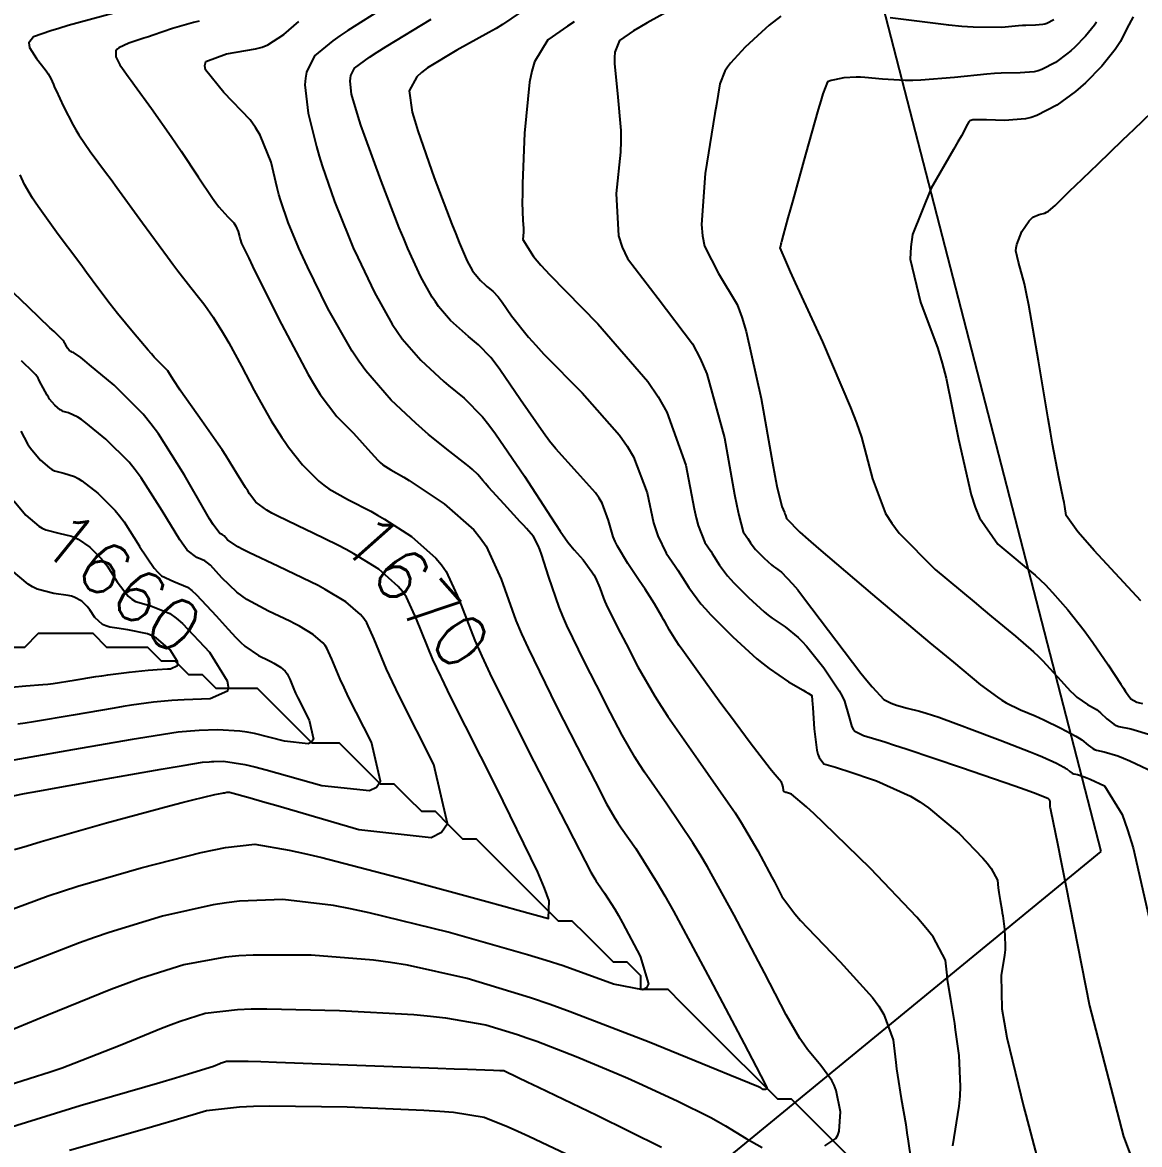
# Model space of a CAD drawing. Header units: metres. Extents: x 837475 to 838479, y 1189012 to 1191015.
# Drawn here: x 837884.8 to 837966.4, y 1190774.6 to 1190856.5 of the extents above; entities that cross this region are included whole.
import ezdxf

# ---------------------------------------------------------------- set-up
doc = ezdxf.new("R2010")
doc.units = ezdxf.units.M
doc.header["$LTSCALE"] = 0.3
for name, color, linetype in [('CORREDORVIA', 70, 'Continuous'), ('COTAS 10', 1, 'Continuous'), ('COTAS INT', 252, 'Continuous'), ('DRENAJE', 5, 'Continuous')]:
    doc.layers.add(name, color=color, linetype=linetype)
doc.styles.get("Standard").update_dxf_attribs({"font": 'simplex.shx'})

msp = doc.modelspace()

# ---------------------------------------------------------------- linework, layer by layer
at = {"layer": 'CORREDORVIA'}
msp.add_lwpolyline([(837910.67578, 1191000.96488), (838157.033, 1190996.193), (838237.174, 1190821.339), (838237.001, 1190602.875), (838240.0305, 1190437.1985), (838223.5365, 1190366.2715), (838212.196, 1190288.9195), (838227.642, 1189916.876), (838080.482, 1189451.8445), (837860.4834, 1189307.12351), (837593.19071, 1189234.39948), (837744.4868, 1189686.6093), (837750.277, 1189933.973), (837710.4905, 1190057.959), (837731.595, 1190134.414), (837885.383, 1190229.429), (837983.18356, 1190344.11971), (837817.55386, 1190502.18733), (837798.03286, 1190660.16958), (837963.57418, 1190795.98182)], close=True, dxfattribs=at)
at = {"layer": 'COTAS 10'}
for points in [[(837891.498, 1190857.179), (837888.17, 1190856.27), (837887.484, 1190856.07), (837886.899, 1190855.894), (837885.638, 1190855.443), (837885.308, 1190855.017), (837885.311, 1190854.855), (837885.355, 1190854.674), (837885.853, 1190853.862), (837886.481, 1190853.069), (837886.606, 1190852.9), (837886.71, 1190852.754), (837886.91, 1190852.406), (837887.089, 1190851.969), (837887.179, 1190851.766), (837887.288, 1190851.527), (837887.827, 1190850.367), (837888.527, 1190849.017), (837888.736, 1190848.658), (837888.951, 1190848.306), (837889.786, 1190847.09), (837890.904, 1190845.578), (837891.298, 1190845.039), (837891.729, 1190844.449), (837893.59, 1190841.884), (837895.41, 1190839.39), (837895.815, 1190838.845), (837896.177, 1190838.363), (837897.128, 1190837.146), (837897.787, 1190836.324), (837897.965, 1190836.091), (837898.141, 1190835.855), (837898.761, 1190834.986), (837899.446, 1190833.898), (837899.663, 1190833.526), (837899.891, 1190833.122), (837900.814, 1190831.408), (837901.754, 1190829.63), (837901.993, 1190829.188), (837902.224, 1190828.766), (837902.982, 1190827.423), (837903.76, 1190826.197), (837904.004, 1190825.849), (837904.259, 1190825.498), (837905.285, 1190824.202), (837906.326, 1190823.155), (837906.472, 1190823.008), (837906.829, 1190822.721), (837907.198, 1190822.454), (837908.636, 1190821.646), (837910.264, 1190820.819), (837910.753, 1190820.539), (837911.259, 1190820.237), (837913.226, 1190818.964), (837915.02, 1190817.401), (837915.417, 1190816.916), (837915.771, 1190816.408), (837916.688, 1190814.388), (837917.856, 1190811.369), (837918.367, 1190810.232), (837918.96, 1190808.965), (837921.782, 1190803.301), (837924.521, 1190797.981), (837925.062, 1190796.93), (837925.508, 1190796.063), (837926.333, 1190794.457), (837926.612, 1190793.974), (837926.714, 1190793.815), (837926.827, 1190793.644), (837927.321, 1190792.937), (837928.064, 1190791.758), (837928.334, 1190791.29), (837928.631, 1190790.761), (837929.933, 1190788.339), (837930.536, 1190786.308), (837930.393, 1190786.025), (837930.114, 1190785.865), (837927.987, 1190786.294), (837924.307, 1190787.618), (837923.051, 1190788.021), (837921.691, 1190788.439), (837915.919, 1190790.082), (837910.147, 1190791.507), (837908.787, 1190791.79), (837907.529, 1190792.023), (837903.845, 1190792.458), (837900.665, 1190792.343), (837899.725, 1190792.23), (837898.759, 1190792.081), (837895.054, 1190791.249), (837891.165, 1190790.069), (837890.082, 1190789.701), (837888.996, 1190789.315), (837885.054, 1190787.771), (837881.495, 1190786.378)], [(837921.154, 1190857.225), (837919.878, 1190856.354), (837919.405, 1190856.068), (837918.88, 1190855.761), (837916.551, 1190854.49), (837914.392, 1190853.181), (837913.973, 1190852.85), (837913.633, 1190852.534), (837913.053, 1190851.508), (837913.292, 1190849.964), (837913.468, 1190849.322), (837913.691, 1190848.587), (837914.895, 1190845.156), (837916.184, 1190841.768), (837916.461, 1190841.059), (837916.704, 1190840.45), (837917.292, 1190839.079), (837917.661, 1190838.424), (837917.766, 1190838.266), (837917.871, 1190838.118), (837918.262, 1190837.669), (837918.642, 1190837.315), (837918.741, 1190837.227), (837918.838, 1190837.143), (837919.165, 1190836.879), (837919.563, 1190836.461), (837919.704, 1190836.281), (837919.858, 1190836.072), (837920.526, 1190835.087), (837921.778, 1190833.515), (837922.3, 1190832.936), (837922.897, 1190832.296), (837925.69, 1190829.464), (837928.419, 1190826.375), (837928.976, 1190825.571), (837929.448, 1190824.79), (837930.435, 1190822.156), (837930.909, 1190819.97), (837931.057, 1190819.47), (837931.211, 1190819.017), (837931.831, 1190817.765), (837932.489, 1190816.799), (837932.669, 1190816.526), (837932.847, 1190816.251), (837933.482, 1190815.239), (837934.354, 1190814.062), (837934.683, 1190813.683), (837935.048, 1190813.282), (837936.683, 1190811.64), (837938.452, 1190810.047), (837938.902, 1190809.677), (837939.336, 1190809.338), (837940.76, 1190808.367), (837941.817, 1190807.744), (837942.019, 1190807.625), (837942.182, 1190807.528), (837942.444, 1190807.37), (837942.478, 1190806.99), (837942.496, 1190806.754), (837942.519, 1190806.461), (837942.635, 1190804.929), (837942.829, 1190803.381), (837942.901, 1190803.078), (837942.981, 1190802.828), (837943.337, 1190802.381), (837944.172, 1190802.133), (837944.554, 1190802.009), (837945.002, 1190801.862), (837947.167, 1190801.131), (837949.67, 1190800.004), (837950.332, 1190799.607), (837950.98, 1190799.172), (837953.208, 1190797.296), (837954.939, 1190795.483), (837955.274, 1190795.089), (837955.546, 1190794.742), (837956.007, 1190793.876), (837956.069, 1190793.31), (837956.09, 1190793.151), (837956.113, 1190792.991), (837956.208, 1190792.407), (837956.322, 1190791.726), (837956.356, 1190791.505), (837956.392, 1190791.27), (837956.528, 1190790.305), (837956.578, 1190789.145), (837956.559, 1190788.787), (837956.526, 1190788.413), (837956.286, 1190786.93), (837956.336, 1190784.485), (837956.485, 1190783.506), (837956.692, 1190782.395), (837957.93, 1190777.289), (837958.076, 1190776.738), (837959.338, 1190771.961)], [(837965.904, 1190856.914), (837965.451, 1190856.052), (837964.988, 1190855.116), (837964.802, 1190854.827), (837964.59, 1190854.524), (837963.617, 1190853.319), (837962.423, 1190852.095), (837962.073, 1190851.78), (837961.713, 1190851.475), (837960.344, 1190850.459), (837958.89, 1190849.709), (837958.478, 1190849.572), (837958.061, 1190849.465), (837956.521, 1190849.335), (837955.212, 1190849.385), (837954.942, 1190849.392), (837954.71, 1190849.396), (837954.206, 1190849.388), (837953.998, 1190849.324), (837953.953, 1190849.294), (837953.914, 1190849.258), (837953.821, 1190849.083), (837953.379, 1190848.238), (837953.121, 1190847.779), (837952.803, 1190847.224), (837951.163, 1190844.407), (837949.811, 1190841.032), (837949.674, 1190840.124), (837949.641, 1190839.228), (837950.379, 1190836.09), (837951.665, 1190832.694), (837951.977, 1190831.635), (837952.27, 1190830.525), (837953.168, 1190826.09), (837954.079, 1190822.011), (837954.38, 1190821.125), (837954.702, 1190820.346), (837956.042, 1190818.411), (837957.356, 1190817.308), (837957.663, 1190817.052), (837957.944, 1190816.818), (837958.753, 1190816.151), (837959.513, 1190815.442), (837959.763, 1190815.181), (837960.031, 1190814.892), (837961.143, 1190813.615), (837962.34, 1190812.109), (837962.662, 1190811.676), (837962.979, 1190811.237), (837964.091, 1190809.591), (837965.005, 1190808.182), (837965.198, 1190807.892), (837965.364, 1190807.645), (837965.748, 1190807.114), (837966.174, 1190806.882), (837966.368, 1190806.824), (837966.594, 1190806.769)], [(837884.214, 1190821.574), (837885.089, 1190820.53), (837886.022, 1190819.738), (837886.281, 1190819.581), (837886.541, 1190819.451), (837887.48, 1190819.204), (837888.402, 1190819.007), (837888.65, 1190818.908), (837888.896, 1190818.79), (837889.758, 1190818.202), (837890.577, 1190817.377), (837890.795, 1190817.109), (837891.009, 1190816.825), (837891.749, 1190815.655), (837892.561, 1190814.61), (837892.82, 1190814.404), (837893.094, 1190814.234), (837894.206, 1190813.919), (837895.595, 1190813.348), (837896.044, 1190813.017), (837896.521, 1190812.61), (837898.475, 1190810.516), (837899.786, 1190808.423), (837899.857, 1190808.018), (837899.801, 1190807.688), (837898.544, 1190807.127), (837896.642, 1190807.046), (837896.179, 1190807.019), (837895.744, 1190806.99), (837894.402, 1190806.873), (837892.796, 1190806.65), (837892.195, 1190806.556), (837891.525, 1190806.447), (837888.539, 1190805.937), (837885.639, 1190805.449), (837885.024, 1190805.353), (837884.49, 1190805.275)]]:
    msp.add_lwpolyline(points, dxfattribs=at)
at = {"layer": 'COTAS INT'}
for points in [[(837932.981, 1190857.887), (837930.425, 1190856.467), (837929.891, 1190856.157), (837929.434, 1190855.884), (837928.412, 1190855.196), (837928.071, 1190854.325), (837928.042, 1190853.936), (837928.041, 1190853.483), (837928.277, 1190851.313), (837928.518, 1190848.618), (837928.52, 1190847.833), (837928.494, 1190847.033), (837928.17, 1190844.004), (837928.333, 1190840.921), (837928.614, 1190840.087), (837928.999, 1190839.26), (837931.241, 1190836.342), (837933.753, 1190833.041), (837934.307, 1190831.973), (837934.801, 1190830.839), (837936.074, 1190826.183), (837936.817, 1190822.031), (837936.977, 1190821.213), (837937.117, 1190820.539), (837937.455, 1190819.304), (837937.66, 1190819.003), (837937.716, 1190818.918), (837937.772, 1190818.832), (837937.969, 1190818.517), (837938.241, 1190818.15), (837938.343, 1190818.032), (837938.457, 1190817.907), (837938.967, 1190817.395), (837939.518, 1190816.899), (837939.658, 1190816.784), (837939.793, 1190816.678), (837940.237, 1190816.376), (837941.054, 1190815.523), (837941.424, 1190815.071), (837941.857, 1190814.525), (837946.038, 1190809.003), (837946.478, 1190808.448), (837946.856, 1190807.986), (837947.714, 1190807.081), (837948.256, 1190806.795), (837948.434, 1190806.724), (837948.625, 1190806.655), (837949.419, 1190806.435), (837950.304, 1190806.211), (837950.553, 1190806.141), (837950.804, 1190806.068), (837951.723, 1190805.773), (837952.977, 1190805.324), (837953.438, 1190805.153), (837953.948, 1190804.962), (837956.205, 1190804.104), (837958.404, 1190803.246), (837958.878, 1190803.054), (837959.294, 1190802.882), (837960.31, 1190802.428), (837960.847, 1190802.138), (837960.96, 1190802.07), (837961.058, 1190802.007), (837961.285, 1190801.824), (837961.449, 1190801.697), (837961.507, 1190801.67), (837961.571, 1190801.645), (837961.847, 1190801.585), (837962.339, 1190801.436), (837962.539, 1190801.356), (837962.766, 1190801.259), (837963.814, 1190800.768), (837965.118, 1190798.674), (837965.505, 1190797.567), (837965.904, 1190796.231), (837967.442, 1190789.502)], [(837911.283, 1190857.609), (837908.591, 1190855.925), (837908.002, 1190855.525), (837907.481, 1190855.155), (837906.163, 1190854.058), (837905.557, 1190852.863), (837905.485, 1190852.431), (837905.455, 1190851.955), (837905.689, 1190849.871), (837906.292, 1190847.441), (837906.493, 1190846.746), (837906.71, 1190846.042), (837907.617, 1190843.423), (837908.673, 1190840.773), (837908.984, 1190840.05), (837909.303, 1190839.332), (837910.521, 1190836.777), (837911.814, 1190834.484), (837912.18, 1190833.932), (837912.55, 1190833.414), (837913.916, 1190831.841), (837915.246, 1190830.601), (837915.593, 1190830.294), (837915.932, 1190830.002), (837917.078, 1190829.076), (837918.415, 1190827.699), (837918.873, 1190827.123), (837919.369, 1190826.462), (837921.477, 1190823.371), (837923.395, 1190820.416), (837923.771, 1190819.842), (837924.08, 1190819.373), (837924.633, 1190818.56), (837924.875, 1190818.284), (837924.986, 1190818.155), (837925.117, 1190818.002), (837925.753, 1190817.259), (837926.406, 1190816.402), (837926.549, 1190816.178), (837926.674, 1190815.961), (837926.989, 1190815.222), (837927.253, 1190814.465), (837927.347, 1190814.236), (837927.451, 1190813.998), (837927.899, 1190813.068), (837928.491, 1190811.916), (837928.685, 1190811.538), (837928.891, 1190811.134), (837929.744, 1190809.464), (837930.991, 1190807.306), (837931.446, 1190806.594), (837931.948, 1190805.833), (837934.156, 1190802.674), (837936.358, 1190799.538), (837936.856, 1190798.791), (837937.306, 1190798.097), (837938.526, 1190796.032), (837939.343, 1190794.474), (837939.538, 1190794.1), (837939.721, 1190793.751), (837940.269, 1190792.699), (837941.204, 1190791.427), (837941.631, 1190790.939), (837942.129, 1190790.392), (837944.534, 1190787.928), (837946.878, 1190785.319), (837947.338, 1190784.681), (837947.716, 1190784.079), (837948.4, 1190782.212), (837948.581, 1190780.567), (837948.642, 1190780.105), (837948.708, 1190779.641), (837948.987, 1190777.944), (837949.307, 1190776.039), (837949.4, 1190775.444), (837949.494, 1190774.82), (837949.849, 1190772.32)], [(837897.734, 1190856.587), (837897.317, 1190856.492), (837895.798, 1190856.055), (837894.378, 1190855.581), (837894.023, 1190855.464), (837893.685, 1190855.352), (837892.606, 1190854.996), (837891.869, 1190854.65), (837891.747, 1190854.545), (837891.66, 1190854.436), (837891.643, 1190854.006), (837891.848, 1190853.596), (837891.901, 1190853.499), (837891.952, 1190853.41), (837892.124, 1190853.147), (837892.548, 1190852.567), (837892.758, 1190852.277), (837893.009, 1190851.932), (837894.249, 1190850.218), (837895.687, 1190848.189), (837896.063, 1190847.645), (837896.428, 1190847.108), (837897.664, 1190845.233), (837898.706, 1190843.676), (837898.95, 1190843.34), (837899.174, 1190843.044), (837899.82, 1190842.319), (837900.252, 1190841.876), (837900.342, 1190841.758), (837900.418, 1190841.642), (837900.586, 1190841.241), (837900.674, 1190840.873), (837900.7, 1190840.777), (837900.727, 1190840.685), (837900.831, 1190840.374), (837901.346, 1190839.291), (837901.631, 1190838.712), (837901.978, 1190838.012), (837903.75, 1190834.475), (837905.693, 1190830.809), (837906.148, 1190830.028), (837906.567, 1190829.349), (837907.782, 1190827.74), (837908.724, 1190826.796), (837908.971, 1190826.535), (837909.212, 1190826.275), (837910.033, 1190825.34), (837910.769, 1190824.541), (837910.957, 1190824.368), (837911.137, 1190824.215), (837911.731, 1190823.834), (837912.661, 1190823.302), (837913.053, 1190823.054), (837913.503, 1190822.763), (837915.616, 1190821.346), (837917.772, 1190819.467), (837918.249, 1190818.885), (837918.673, 1190818.275), (837919.775, 1190815.848), (837920.86, 1190812.839), (837921.274, 1190811.862), (837921.737, 1190810.824), (837923.821, 1190806.557), (837925.844, 1190802.626), (837926.269, 1190801.8), (837926.636, 1190801.087), (837927.47, 1190799.459), (837928.072, 1190798.418), (837928.291, 1190798.074), (837928.534, 1190797.707), (837929.599, 1190796.183), (837931.172, 1190793.698), (837931.734, 1190792.725), (837932.351, 1190791.628), (837935.036, 1190786.64), (837937.508, 1190781.932), (837938.386, 1190780.259), (837939.085, 1190778.926), (837939.163, 1190778.725), (837939.166, 1190778.686), (837939.162, 1190778.654), (837939.082, 1190778.597), (837938.965, 1190778.598), (837938.937, 1190778.602), (837938.911, 1190778.607), (837938.835, 1190778.641), (837938.757, 1190778.689), (837938.73, 1190778.704), (837938.7, 1190778.72), (837938.573, 1190778.784), (837937.26, 1190779.326), (837936.482, 1190779.643), (837935.525, 1190780.033), (837930.574, 1190782.047), (837924.813, 1190784.274), (837923.344, 1190784.799), (837921.931, 1190785.284), (837917.286, 1190786.704), (837912.934, 1190787.672), (837911.706, 1190787.872), (837910.467, 1190788.043), (837905.907, 1190788.414), (837901.667, 1190788.415), (837900.629, 1190788.352), (837899.651, 1190788.263), (837896.61, 1190787.711), (837893.461, 1190786.7), (837892.414, 1190786.32), (837891.292, 1190785.897), (837886.61, 1190784.008), (837882.365, 1190782.25)], [(837943.394, 1190774.486), (837944.212, 1190775.022), (837944.355, 1190775.271), (837944.461, 1190775.562), (837944.542, 1190776.976), (837944.227, 1190778.527), (837944.084, 1190778.905), (837943.917, 1190779.261), (837943.109, 1190780.361), (837942.135, 1190781.51), (837941.863, 1190781.896), (837941.589, 1190782.312), (837940.588, 1190784.06), (837939.391, 1190786.356), (837938.992, 1190787.118), (837938.565, 1190787.934), (837936.781, 1190791.336), (837934.828, 1190794.863), (837934.295, 1190795.758), (837933.765, 1190796.618), (837931.878, 1190799.429), (837930.241, 1190801.77), (837929.868, 1190802.334), (837929.531, 1190802.862), (837928.607, 1190804.462), (837927.763, 1190806.11), (837927.477, 1190806.669), (837927.168, 1190807.271), (837925.86, 1190809.812), (837924.574, 1190812.481), (837924.277, 1190813.164), (837924.007, 1190813.821), (837923.248, 1190815.992), (837922.719, 1190817.674), (837922.594, 1190818.023), (837922.478, 1190818.322), (837922.135, 1190818.983), (837921.636, 1190819.545), (837921.421, 1190819.782), (837921.174, 1190820.055), (837920.004, 1190821.333), (837918.865, 1190822.584), (837918.637, 1190822.839), (837918.447, 1190823.055), (837918.077, 1190823.503), (837917.689, 1190823.875), (837917.488, 1190824.042), (837917.246, 1190824.237), (837916.035, 1190825.174), (837914.478, 1190826.431), (837914.019, 1190826.827), (837913.548, 1190827.245), (837911.743, 1190828.928), (837909.889, 1190831.062), (837909.387, 1190831.764), (837908.89, 1190832.515), (837907.136, 1190835.626), (837905.641, 1190838.672), (837905.308, 1190839.381), (837905.009, 1190840.032), (837904.224, 1190841.898), (837903.694, 1190843.479), (837903.556, 1190843.95), (837903.423, 1190844.435), (837902.977, 1190846.308), (837902.195, 1190848.283), (837901.851, 1190848.833), (837901.45, 1190849.383), (837899.54, 1190851.382), (837898.187, 1190853.038), (837898.137, 1190853.373), (837898.229, 1190853.654), (837899.733, 1190854.223), (837901.847, 1190854.569), (837902.323, 1190854.711), (837902.751, 1190854.872), (837903.902, 1190855.616), (837904.999, 1190856.569)], [(837952.749, 1190774.481), (837953.217, 1190777.378), (837953.282, 1190778.108), (837953.32, 1190778.807), (837953.221, 1190781.072), (837952.955, 1190782.956), (837952.886, 1190783.415), (837952.82, 1190783.846), (837952.598, 1190785.176), (837952.411, 1190786.316), (837952.366, 1190786.628), (837952.325, 1190786.938), (837952.203, 1190788.044), (837951.304, 1190789.734), (837950.773, 1190790.412), (837950.12, 1190791.182), (837946.74, 1190794.721), (837943.312, 1190798.069), (837942.628, 1190798.718), (837942.059, 1190799.247), (837940.962, 1190800.152), (837940.671, 1190800.25), (837940.611, 1190800.27), (837940.56, 1190800.286), (837940.448, 1190800.32), (837940.4, 1190800.38), (837940.389, 1190800.414), (837940.38, 1190800.455), (837940.353, 1190800.664), (837940.299, 1190800.906), (837940.272, 1190800.968), (837940.24, 1190801.028), (837940.077, 1190801.226), (837939.634, 1190801.75), (837939.424, 1190802.015), (837939.176, 1190802.333), (837937.966, 1190803.916), (837936.51, 1190805.858), (837936.107, 1190806.402), (837935.703, 1190806.948), (837934.247, 1190808.944), (837933.028, 1190810.658), (837932.774, 1190811.026), (837932.556, 1190811.349), (837932.072, 1190812.132), (837931.751, 1190812.722), (837931.636, 1190812.922), (837931.51, 1190813.139), (837930.959, 1190814.056), (837930.282, 1190815.129), (837930.075, 1190815.444), (837929.861, 1190815.767), (837929.018, 1190816.996), (837928.259, 1190818.257), (837928.096, 1190818.599), (837927.955, 1190818.939), (837927.616, 1190820.142), (837927.145, 1190821.397), (837926.921, 1190821.769), (837926.655, 1190822.152), (837925.355, 1190823.624), (837923.762, 1190825.379), (837923.312, 1190825.939), (837922.858, 1190826.533), (837921.185, 1190828.947), (837919.681, 1190831.163), (837919.334, 1190831.631), (837919.017, 1190832.037), (837918.122, 1190832.977), (837917.385, 1190833.573), (837917.167, 1190833.76), (837916.944, 1190833.958), (837916.089, 1190834.755), (837915.211, 1190835.766), (837914.973, 1190836.099), (837914.738, 1190836.454), (837913.906, 1190837.928), (837912.966, 1190839.992), (837912.661, 1190840.719), (837912.337, 1190841.514), (837911.009, 1190844.947), (837909.796, 1190848.274), (837909.545, 1190849.002), (837909.33, 1190849.645), (837908.861, 1190851.271), (837908.755, 1190852.219), (837908.769, 1190852.436), (837908.801, 1190852.632), (837909.077, 1190853.176), (837910.177, 1190853.974), (837910.73, 1190854.331), (837911.39, 1190854.748), (837914.67, 1190856.742)], [(837925.108, 1190856.551), (837924.61, 1190856.236), (837923.176, 1190855.228), (837922.216, 1190853.629), (837922.017, 1190852.943), (837921.847, 1190852.151), (837921.473, 1190848.412), (837921.342, 1190844.743), (837921.325, 1190843.994), (837921.316, 1190843.362), (837921.353, 1190842.047), (837921.41, 1190841.496), (837921.413, 1190841.346), (837921.412, 1190841.197), (837921.362, 1190840.667), (837922.15, 1190839.404), (837922.677, 1190838.793), (837923.338, 1190838.068), (837926.839, 1190834.504), (837930.484, 1190830.301), (837931.235, 1190829.172), (837931.875, 1190828.06), (837933.254, 1190824.17), (837933.863, 1190821), (837934.017, 1190820.342), (837934.164, 1190819.778), (837934.643, 1190818.534), (837935.075, 1190817.901), (837935.192, 1190817.722), (837935.309, 1190817.541), (837935.726, 1190816.878), (837936.298, 1190816.106), (837936.513, 1190815.858), (837936.753, 1190815.594), (837937.825, 1190814.517), (837938.985, 1190813.473), (837939.28, 1190813.231), (837939.565, 1190813.008), (837940.498, 1190812.371), (837941.457, 1190811.604), (837941.758, 1190811.299), (837942.073, 1190810.954), (837943.338, 1190809.375), (837944.448, 1190807.714), (837944.666, 1190807.317), (837944.845, 1190806.948), (837945.167, 1190805.845), (837945.372, 1190805.067), (837945.476, 1190804.904), (837945.601, 1190804.763), (837946.226, 1190804.443), (837947.784, 1190803.979), (837948.497, 1190803.749), (837949.333, 1190803.473), (837953.371, 1190802.11), (837957.281, 1190800.761), (837958.035, 1190800.495), (837958.648, 1190800.276), (837959.677, 1190799.871), (837959.759, 1190799.785), (837959.775, 1190799.766), (837959.788, 1190799.75), (837959.81, 1190799.708), (837959.813, 1190799.681), (837959.814, 1190799.674), (837959.815, 1190799.666), (837959.819, 1190799.638), (837959.825, 1190799.606), (837959.826, 1190799.595), (837959.828, 1190799.584), (837959.835, 1190799.538), (837959.837, 1190799.483), (837959.836, 1190799.466), (837959.835, 1190799.448), (837959.823, 1190799.378), (837959.826, 1190799.261), (837959.833, 1190799.215), (837959.842, 1190799.162), (837959.901, 1190798.919), (837960.38, 1190796.567), (837960.654, 1190795.185), (837960.99, 1190793.486), (837962.716, 1190784.71), (837965.216, 1190775.157), (837966.04, 1190772.968)], [(837940.203, 1190856.966), (837939.35, 1190856.296), (837939.075, 1190856.061), (837938.783, 1190855.804), (837937.59, 1190854.697), (837936.514, 1190853.529), (837936.297, 1190853.233), (837936.114, 1190852.95), (837935.744, 1190852.03), (837935.494, 1190850.513), (837935.386, 1190849.855), (837935.262, 1190849.093), (837934.677, 1190845.478), (837934.404, 1190841.749), (837934.476, 1190840.915), (837934.613, 1190840.166), (837935.642, 1190838.18), (837936.999, 1190835.914), (837937.343, 1190834.989), (837937.672, 1190833.935), (837938.746, 1190829.056), (837939.578, 1190824.363), (837939.755, 1190823.427), (837939.91, 1190822.649), (837940.276, 1190821.152), (837940.457, 1190820.732), (837940.494, 1190820.633), (837940.527, 1190820.542), (837940.597, 1190820.276), (837941.583, 1190819.295), (837942.193, 1190818.753), (837942.948, 1190818.094), (837946.89, 1190814.738), (837951.076, 1190811.219), (837951.985, 1190810.458), (837952.785, 1190809.79), (837954.773, 1190808.145), (837956, 1190807.232), (837956.32, 1190807.025), (837956.632, 1190806.837), (837957.689, 1190806.324), (837958.752, 1190805.885), (837959.067, 1190805.744), (837959.391, 1190805.594), (837960.637, 1190804.984), (837961.738, 1190804.389), (837961.971, 1190804.249), (837962.172, 1190804.12), (837962.638, 1190803.745), (837962.974, 1190803.484), (837963.094, 1190803.427), (837963.224, 1190803.377), (837963.792, 1190803.253), (837964.801, 1190802.948), (837965.211, 1190802.783), (837965.677, 1190802.584), (837967.83, 1190801.576)], [(837963.232, 1190856.517), (837963.09, 1190856.313), (837962.435, 1190855.502), (837961.631, 1190854.678), (837961.395, 1190854.466), (837961.153, 1190854.261), (837960.231, 1190853.577), (837959.253, 1190853.072), (837958.975, 1190852.98), (837958.695, 1190852.908), (837957.658, 1190852.82), (837956.281, 1190852.798), (837955.786, 1190852.768), (837955.242, 1190852.727), (837952.865, 1190852.492), (837950.417, 1190852.287), (837949.828, 1190852.265), (837949.277, 1190852.258), (837947.609, 1190852.36), (837946.314, 1190852.495), (837945.998, 1190852.51), (837945.702, 1190852.515), (837944.786, 1190852.449), (837944.121, 1190852.324), (837943.983, 1190852.292), (837943.864, 1190852.261), (837943.599, 1190852.158), (837943.27, 1190851.288), (837943.11, 1190850.774), (837942.921, 1190850.142), (837941.993, 1190846.871), (837941.062, 1190843.509), (837940.872, 1190842.818), (837940.711, 1190842.232), (837940.372, 1190840.985), (837940.249, 1190840.516), (837940.224, 1190840.421), (837940.203, 1190840.34), (837940.159, 1190840.174), (837940.141, 1190840.113), (837940.136, 1190840.098), (837940.13, 1190840.084), (837940.111, 1190840.044), (837940.576, 1190838.971), (837940.876, 1190838.307), (837941.251, 1190837.483), (837943.226, 1190833.183), (837945.283, 1190828.402), (837945.71, 1190827.275), (837946.076, 1190826.233), (837946.882, 1190823.183), (837947.831, 1190820.653), (837948.286, 1190819.939), (837948.825, 1190819.22), (837951.466, 1190816.574), (837954.3, 1190814.195), (837954.961, 1190813.643), (837955.568, 1190813.138), (837957.312, 1190811.702), (837958.631, 1190810.554), (837958.969, 1190810.232), (837959.296, 1190809.907), (837960.381, 1190808.717), (837961.332, 1190807.678), (837961.574, 1190807.449), (837961.808, 1190807.244), (837962.578, 1190806.717), (837963.227, 1190806.335), (837963.385, 1190806.223), (837963.534, 1190806.107), (837963.991, 1190805.665), (837964.5, 1190805.27), (837964.68, 1190805.185), (837964.878, 1190805.109), (837965.736, 1190804.922), (837967.264, 1190804.46)], [(837960.119, 1190856.695), (837959.615, 1190856.435), (837959.473, 1190856.388), (837959.328, 1190856.351), (837958.795, 1190856.306), (837958.086, 1190856.294), (837957.832, 1190856.279), (837957.551, 1190856.257), (837956.328, 1190856.137), (837954.232, 1190856.149), (837953.401, 1190856.213), (837952.461, 1190856.302), (837948.164, 1190856.84)], [(837966.475, 1190814.283), (837963.061, 1190817.96), (837962.407, 1190818.695), (837961.879, 1190819.307), (837961.027, 1190820.495), (837960.928, 1190821.163), (837960.876, 1190821.446), (837960.813, 1190821.773), (837960.495, 1190823.308), (837960.03, 1190825.716), (837959.873, 1190826.592), (837959.705, 1190827.559), (837958.997, 1190831.81), (837958.295, 1190835.859), (837958.129, 1190836.699), (837957.977, 1190837.417), (837957.532, 1190838.997), (837957.352, 1190839.818), (837957.366, 1190840.057), (837957.409, 1190840.302), (837957.793, 1190841.232), (837958.329, 1190842.011), (837958.466, 1190842.16), (837958.599, 1190842.281), (837959.039, 1190842.48), (837959.469, 1190842.589), (837959.595, 1190842.653), (837959.723, 1190842.733), (837960.213, 1190843.142), (837961.005, 1190843.916), (837961.324, 1190844.225), (837961.686, 1190844.576), (837963.355, 1190846.184), (837965.144, 1190847.902), (837965.583, 1190848.322), (837965.996, 1190848.717), (837967.284, 1190849.944)], [(837883.499, 1190791.534), (837886.7, 1190792.732), (837887.749, 1190793.081), (837888.868, 1190793.437), (837893.499, 1190794.786), (837897.867, 1190795.9), (837898.821, 1190796.107), (837899.663, 1190796.272), (837901.784, 1190796.502), (837904.314, 1190796.077), (837905.416, 1190795.829), (837906.692, 1190795.524), (837912.747, 1190793.948), (837918.731, 1190792.323), (837919.962, 1190791.987), (837921.007, 1190791.701), (837923.244, 1190791.076), (837923.282, 1190792.368), (837922.942, 1190793.29), (837922.45, 1190794.456), (837919.404, 1190800.704), (837916.058, 1190807.35), (837915.442, 1190808.632), (837915.376, 1190808.767), (837914.799, 1190810.001), (837913.601, 1190812.928), (837912.868, 1190814.542), (837912.586, 1190814.947), (837912.269, 1190815.334), (837910.836, 1190816.583), (837909.016, 1190817.712), (837908.454, 1190818.024), (837907.867, 1190818.335), (837905.999, 1190819.238), (837905.541, 1190819.458), (837903.463, 1190820.45), (837903.032, 1190820.679), (837902.665, 1190820.889), (837901.864, 1190821.482), (837901.417, 1190822.087), (837901.273, 1190822.304), (837901.12, 1190822.542), (837900.493, 1190823.581), (837899.683, 1190824.886), (837899.414, 1190825.293), (837899.126, 1190825.719), (837897.924, 1190827.422), (837896.797, 1190828.999), (837896.556, 1190829.346), (837896.346, 1190829.655), (837895.844, 1190830.445), (837895.53, 1190830.938), (837895.439, 1190831.059), (837895.346, 1190831.173), (837894.992, 1190831.528), (837894.452, 1190832.071), (837894.242, 1190832.304), (837894.005, 1190832.573), (837892.928, 1190833.842), (837891.782, 1190835.245), (837891.501, 1190835.599), (837891.236, 1190835.937), (837890.41, 1190837.035), (837889.516, 1190838.257), (837889.208, 1190838.673), (837888.874, 1190839.123), (837887.449, 1190841.033), (837886.099, 1190842.887), (837885.812, 1190843.303), (837885.563, 1190843.676), (837884.978, 1190844.673), (837884.663, 1190845.39)], [(837884.254, 1190796.108), (837885.172, 1190796.394), (837886.211, 1190796.707), (837890.969, 1190798.056), (837895.555, 1190799.303), (837896.486, 1190799.55), (837897.269, 1190799.755), (837898.873, 1190800.144), (837899.4, 1190800.236), (837899.505, 1190800.254), (837899.593, 1190800.269), (837899.759, 1190800.296), (837899.817, 1190800.301), (837899.836, 1190800.302), (837899.941, 1190800.307), (837901.445, 1190799.89), (837902.361, 1190799.626), (837903.493, 1190799.298), (837909.384, 1190797.575), (837914.666, 1190797), (837915.414, 1190797.395), (837915.852, 1190798.03), (837914.853, 1190802.327), (837912.351, 1190807.297), (837911.841, 1190808.357), (837911.41, 1190809.279), (837910.514, 1190811.468), (837909.966, 1190812.675), (837909.755, 1190812.978), (837909.518, 1190813.268), (837908.446, 1190814.201), (837906.937, 1190815.112), (837906.424, 1190815.387), (837905.869, 1190815.672), (837903.522, 1190816.785), (837901.361, 1190817.801), (837900.924, 1190818.025), (837900.556, 1190818.224), (837899.81, 1190818.737), (837899.546, 1190819.022), (837899.482, 1190819.077), (837899.422, 1190819.122), (837899.237, 1190819.199), (837898.746, 1190819.856), (837898.493, 1190820.267), (837898.19, 1190820.776), (837896.669, 1190823.442), (837894.752, 1190826.467), (837894.199, 1190827.203), (837893.635, 1190827.896), (837891.518, 1190830.03), (837889.738, 1190831.517), (837889.387, 1190831.802), (837889.098, 1190832.031), (837888.568, 1190832.401), (837888.439, 1190832.434), (837888.404, 1190832.452), (837888.369, 1190832.474), (837888.241, 1190832.582), (837888.121, 1190832.724), (837888.091, 1190832.768), (837888.061, 1190832.813), (837887.965, 1190832.988), (837887.885, 1190833.148), (837887.866, 1190833.183), (837887.848, 1190833.214), (837887.795, 1190833.293), (837887.381, 1190833.695), (837887.136, 1190833.93), (837886.834, 1190834.219), (837885.271, 1190835.707), (837883.668, 1190837.252)], [(837884.146, 1190800.042), (837884.984, 1190800.206), (837885.952, 1190800.39), (837890.523, 1190801.214), (837894.96, 1190801.988), (837895.842, 1190802.14), (837896.575, 1190802.264), (837897.973, 1190802.488), (837898.464, 1190802.531), (837898.624, 1190802.541), (837898.796, 1190802.551), (837899.504, 1190802.581), (837901.078, 1190802.324), (837901.794, 1190802.153), (837902.633, 1190801.938), (837906.678, 1190800.801), (837910.178, 1190800.42), (837910.674, 1190800.682), (837910.964, 1190801.103), (837910.303, 1190803.95), (837908.644, 1190807.244), (837908.306, 1190807.946), (837908.02, 1190808.558), (837907.426, 1190810.009), (837907.063, 1190810.808), (837906.923, 1190811.009), (837906.766, 1190811.201), (837906.056, 1190811.82), (837905.056, 1190812.423), (837904.716, 1190812.606), (837904.348, 1190812.795), (837902.793, 1190813.532), (837901.217, 1190814.38), (837900.836, 1190814.638), (837900.48, 1190814.907), (837899.394, 1190815.962), (837898.548, 1190816.872), (837898.343, 1190817.048), (837898.15, 1190817.192), (837897.56, 1190817.439), (837896.862, 1190817.982), (837896.602, 1190818.312), (837896.313, 1190818.721), (837895.029, 1190820.846), (837893.504, 1190823.253), (837893.064, 1190823.839), (837892.616, 1190824.389), (837890.931, 1190826.087), (837889.457, 1190827.275), (837889.142, 1190827.504), (837888.866, 1190827.69), (837888.205, 1190828.002), (837887.806, 1190828.106), (837887.696, 1190828.162), (837887.586, 1190828.228), (837887.19, 1190828.564), (837886.819, 1190829.008), (837886.724, 1190829.142), (837886.633, 1190829.281), (837886.334, 1190829.826), (837886.086, 1190830.322), (837886.026, 1190830.431), (837885.971, 1190830.527), (837885.806, 1190830.772), (837885.32, 1190831.26), (837885.063, 1190831.51), (837884.752, 1190831.809)], [(837884.703, 1190826.663), (837885.205, 1190825.749), (837885.357, 1190825.516), (837885.516, 1190825.291), (837886.14, 1190824.547), (837886.804, 1190823.983), (837886.989, 1190823.871), (837887.174, 1190823.778), (837887.842, 1190823.603), (837888.634, 1190823.348), (837888.896, 1190823.206), (837889.177, 1190823.032), (837890.345, 1190822.144), (837891.596, 1190820.883), (837891.929, 1190820.474), (837892.256, 1190820.039), (837893.377, 1190818.271), (837893.389, 1190818.251), (837894.437, 1190816.666), (837894.711, 1190816.358), (837894.978, 1190816.108), (837895.883, 1190815.679), (837896.879, 1190815.262), (837897.204, 1190815.02), (837897.55, 1190814.722), (837898.977, 1190813.187), (837899.843, 1190812.218), (837900.403, 1190811.589), (837900.748, 1190811.251), (837901.072, 1190810.958), (837902.064, 1190810.279), (837902.828, 1190809.917), (837903.008, 1190809.824), (837903.175, 1190809.735), (837903.666, 1190809.438), (837904.015, 1190809.134), (837904.092, 1190809.04), (837904.161, 1190808.941), (837904.339, 1190808.549), (837904.631, 1190807.836), (837904.771, 1190807.536), (837904.937, 1190807.191), (837905.752, 1190805.574), (837906.077, 1190804.175), (837905.934, 1190803.968), (837905.691, 1190803.84), (837903.972, 1190804.027), (837901.773, 1190804.578), (837901.228, 1190804.679), (837900.71, 1190804.758), (837899.067, 1190804.855), (837897.735, 1190804.799), (837897.413, 1190804.781), (837897.11, 1190804.761), (837896.188, 1190804.68), (837894.525, 1190804.429), (837893.756, 1190804.302), (837892.853, 1190804.149), (837888.48, 1190803.391), (837884.201, 1190802.648)], [(837884.028, 1190807.976), (837885.091, 1190808.076), (837886.317, 1190808.16), (837886.69, 1190808.201), (837887.077, 1190808.249), (837888.598, 1190808.484), (837890.197, 1190808.745), (837890.634, 1190808.81), (837891.068, 1190808.871), (837892.616, 1190809.065), (837894.013, 1190809.208), (837894.353, 1190809.238), (837894.671, 1190809.263), (837895.431, 1190809.307), (837895.649, 1190809.319), (837896.157, 1190809.546), (837896.18, 1190809.68), (837896.151, 1190809.844), (837895.621, 1190810.691), (837894.621, 1190811.553), (837894.296, 1190811.726), (837893.95, 1190811.871), (837892.528, 1190812.159), (837891.731, 1190812.281), (837891.21, 1190812.36), (837890.929, 1190812.45), (837890.685, 1190812.555), (837890.109, 1190813.06), (837889.761, 1190813.611), (837889.66, 1190813.745), (837889.557, 1190813.871), (837889.172, 1190814.259), (837888.615, 1190814.547), (837888.405, 1190814.61), (837888.17, 1190814.666), (837887.117, 1190814.805), (837885.908, 1190815.123), (837885.574, 1190815.29), (837885.24, 1190815.493), (837884.039, 1190816.512)], [(837883.789, 1190778.914), (837886.847, 1190779.879), (837887.725, 1190780.187), (837888.618, 1190780.513), (837891.954, 1190781.835), (837894.991, 1190783.068), (837895.695, 1190783.337), (837896.338, 1190783.575), (837898.165, 1190784.174), (837900.543, 1190784.444), (837901.533, 1190784.475), (837902.669, 1190784.487), (837907.969, 1190784.37), (837913.405, 1190784.063), (837914.625, 1190783.955), (837915.721, 1190783.837), (837918.653, 1190783.327), (837920.958, 1190782.622), (837921.66, 1190782.381), (837922.388, 1190782.121), (837925.247, 1190781.016), (837928.227, 1190779.766), (837929.032, 1190779.415), (837929.829, 1190779.061), (837932.631, 1190777.763), (837935.073, 1190776.542), (837935.641, 1190776.237), (837936.163, 1190775.946), (837937.661, 1190775.015), (837938.841, 1190774.357)], [(837931.47, 1190774.351), (837926.758, 1190776.708), (837922.499, 1190778.746), (837921.684, 1190779.135), (837921.028, 1190779.449), (837919.978, 1190779.949), (837919.85, 1190779.957), (837919.775, 1190779.96), (837919.683, 1190779.964), (837919.209, 1190779.978), (837917.323, 1190780.047), (837916.341, 1190780.084), (837915.159, 1190780.129), (837909.231, 1190780.357), (837903.374, 1190780.57), (837902.238, 1190780.605), (837901.312, 1190780.63), (837899.72, 1190780.637), (837899.441, 1190780.545), (837899.343, 1190780.509), (837899.236, 1190780.468), (837898.773, 1190780.28), (837896.964, 1190779.706), (837896.009, 1190779.421), (837894.857, 1190779.083), (837889.053, 1190777.406), (837882.598, 1190775.416)], [(837888.266, 1190774.164), (837893.739, 1190775.736), (837894.9, 1190776.07), (837895.907, 1190776.362), (837898.266, 1190777.052), (837900.668, 1190777.342), (837901.701, 1190777.381), (837902.895, 1190777.401), (837908.54, 1190777.326), (837914.142, 1190777.094), (837915.309, 1190777.016), (837916.31, 1190776.932), (837918.54, 1190776.578), (837920.295, 1190775.863), (837920.997, 1190775.551), (837921.793, 1190775.189), (837925.449, 1190773.47)]]:
    msp.add_lwpolyline(points, dxfattribs=at)
at = {"layer": 'DRENAJE'}
msp.add_polyline3d([(837944.96529, 1190773.89152, 0), (837943.96562, 1190774.89119, 0), (837942.96596, 1190775.89085, 0), (837941.9663, 1190776.89051, 0), (837940.96664, 1190777.89018, 0), (837939.96697, 1190777.89018, 0), (837938.96731, 1190778.88984, 0), (837937.96765, 1190779.8895, 0), (837936.96798, 1190780.88916, 0), (837935.96832, 1190781.88883, 0), (837934.96866, 1190782.88849, 0), (837933.96899, 1190783.88815, 0), (837932.96933, 1190784.88782, 0), (837931.96967, 1190785.88748, 0), (837930.97001, 1190785.88748, 0), (837929.97034, 1190785.88748, 0), (837929.97034, 1190786.88714, 0), (837928.97068, 1190787.88681, 0), (837927.97102, 1190787.88681, 0), (837926.97135, 1190788.88647, 0), (837925.97169, 1190789.88613, 0), (837924.97203, 1190790.88579, 0), (837923.97237, 1190790.88579, 0), (837922.9727, 1190791.88546, 0), (837921.97304, 1190792.88512, 0), (837920.97338, 1190793.88478, 0), (837919.97371, 1190794.88445, 0), (837918.97405, 1190795.88411, 0), (837917.97439, 1190796.88377, 0), (837916.97473, 1190796.88377, 0), (837915.97506, 1190797.88343, 0), (837914.9754, 1190798.8831, 0), (837913.97574, 1190798.8831, 0), (837912.97607, 1190799.88276, 0), (837911.97641, 1190800.88242, 0), (837910.97675, 1190800.88242, 0), (837909.97709, 1190801.88209, 0), (837908.97742, 1190802.88175, 0), (837907.97776, 1190803.88141, 0), (837906.9781, 1190803.88141, 0), (837905.97843, 1190803.88141, 0), (837904.97877, 1190804.88107, 0), (837903.97911, 1190805.88074, 0), (837902.97944, 1190806.8804, 0), (837901.97978, 1190807.88006, 0), (837900.98012, 1190807.88006, 0), (837899.98046, 1190807.88006, 0), (837898.98079, 1190807.88006, 0), (837897.98113, 1190808.87973, 0), (837896.98147, 1190808.87973, 0), (837895.9818, 1190809.87939, 0), (837894.98214, 1190809.87939, 0), (837893.98248, 1190810.87905, 0), (837892.98282, 1190810.87905, 0), (837891.98315, 1190810.87905, 0), (837890.98349, 1190810.87905, 0), (837889.98383, 1190811.87872, 0), (837888.98416, 1190811.87872, 0), (837887.9845, 1190811.87872, 0), (837886.98484, 1190811.87872, 0), (837885.98518, 1190811.87872, 0), (837884.98551, 1190810.87905, 0), (837883.98585, 1190810.87905, 0)], dxfattribs=at)

# ---------------------------------------------------------------- texts
at = {"layer": 'COTAS 10', "char_height": 3.799998, "attachment_point": 7}
for s, insert, rotation in [('1660', (837885.835, 1190818.238), 321.2095661), ('1670', (837907.832, 1190818.606), 311.6824333)]:
    msp.add_mtext(s, dxfattribs=dict(at, insert=insert, rotation=rotation))

doc.saveas('drawing.dxf')
